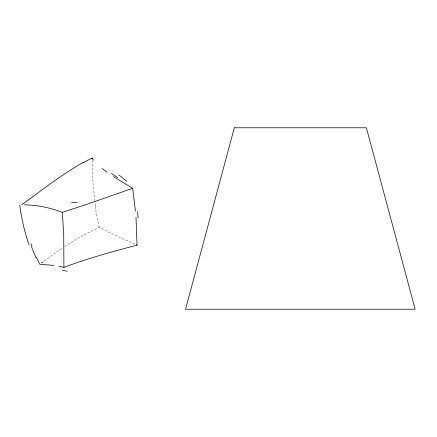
<?xml version="1.0" encoding="UTF-8"?>
<svg xmlns="http://www.w3.org/2000/svg" width="437" height="437" viewBox="0 0 437 437"><rect width="100%" height="100%" fill="white"/><g stroke="black" fill="none" stroke-linecap="round" stroke-linejoin="round"><path stroke-width="0.33" stroke-dasharray="2.19 1.64" d="M41.22 263.167L62.737 247.713M41.466 262.981L43.203 261.692M64.567 246.479L82.451 235.538L99.527 227.338L108.758 232.184L135.333 244.387M95.403 206.073L94.96 202.844M94.682 200.692L92.977 182.202L92.141 160.144M99.281 227.464A163.028 113.587 89.9 0 1 95.168 206.138"/><path stroke-width="0.66" d="M83.806 162.182C61.863 174.248 42.149 190.171 21.905 204.532M58.842 266.242L63.9 267.373C87.771 258.376 112.385 251.608 137.043 245.162L136 217.451M135.443 211.224L132.673 188.32L86.165 204.538L62.3 212.349C50.206 207.722 37.374 204.958 24.401 204.871M53.751 265.379L39.751 264.281L36.462 257.404M136.186 244.775L137.043 245.162M132.673 188.32L113.423 176.63M107.103 172.254L101.99 168.387M93.338 160.089L92.109 157.926L92.125 159.035M31.988 246.397L31.011 243.638M62.3 212.349L63.726 234.554L63.9 267.373M36.042 257.781A147.875 106.3 -88.4 0 1 31.524 246.741M29.093 245.004A153.556 108.174 -89.3 0 1 19.736 205.09M77.152 202.604A116.575 2.393 -0.6 0 1 71.663 202.582M62.13 270.093A75.994 11.318 21 0 1 67.205 271.279M83.888 162.335A182.005 181.404 -22.3 0 1 92.185 158.079M126.817 181.262A72.782 5.375 36.3 0 1 118.946 174.953M117.739 177.651A92.775 15.393 25.5 0 1 111.44 173.467M137.562 211.595A180.683 95.659 78.1 0 1 138.114 217.948M234.314 127.779L185.556 309.221L415.15 309.221L366.386 127.779L234.314 127.779"/></g></svg>
